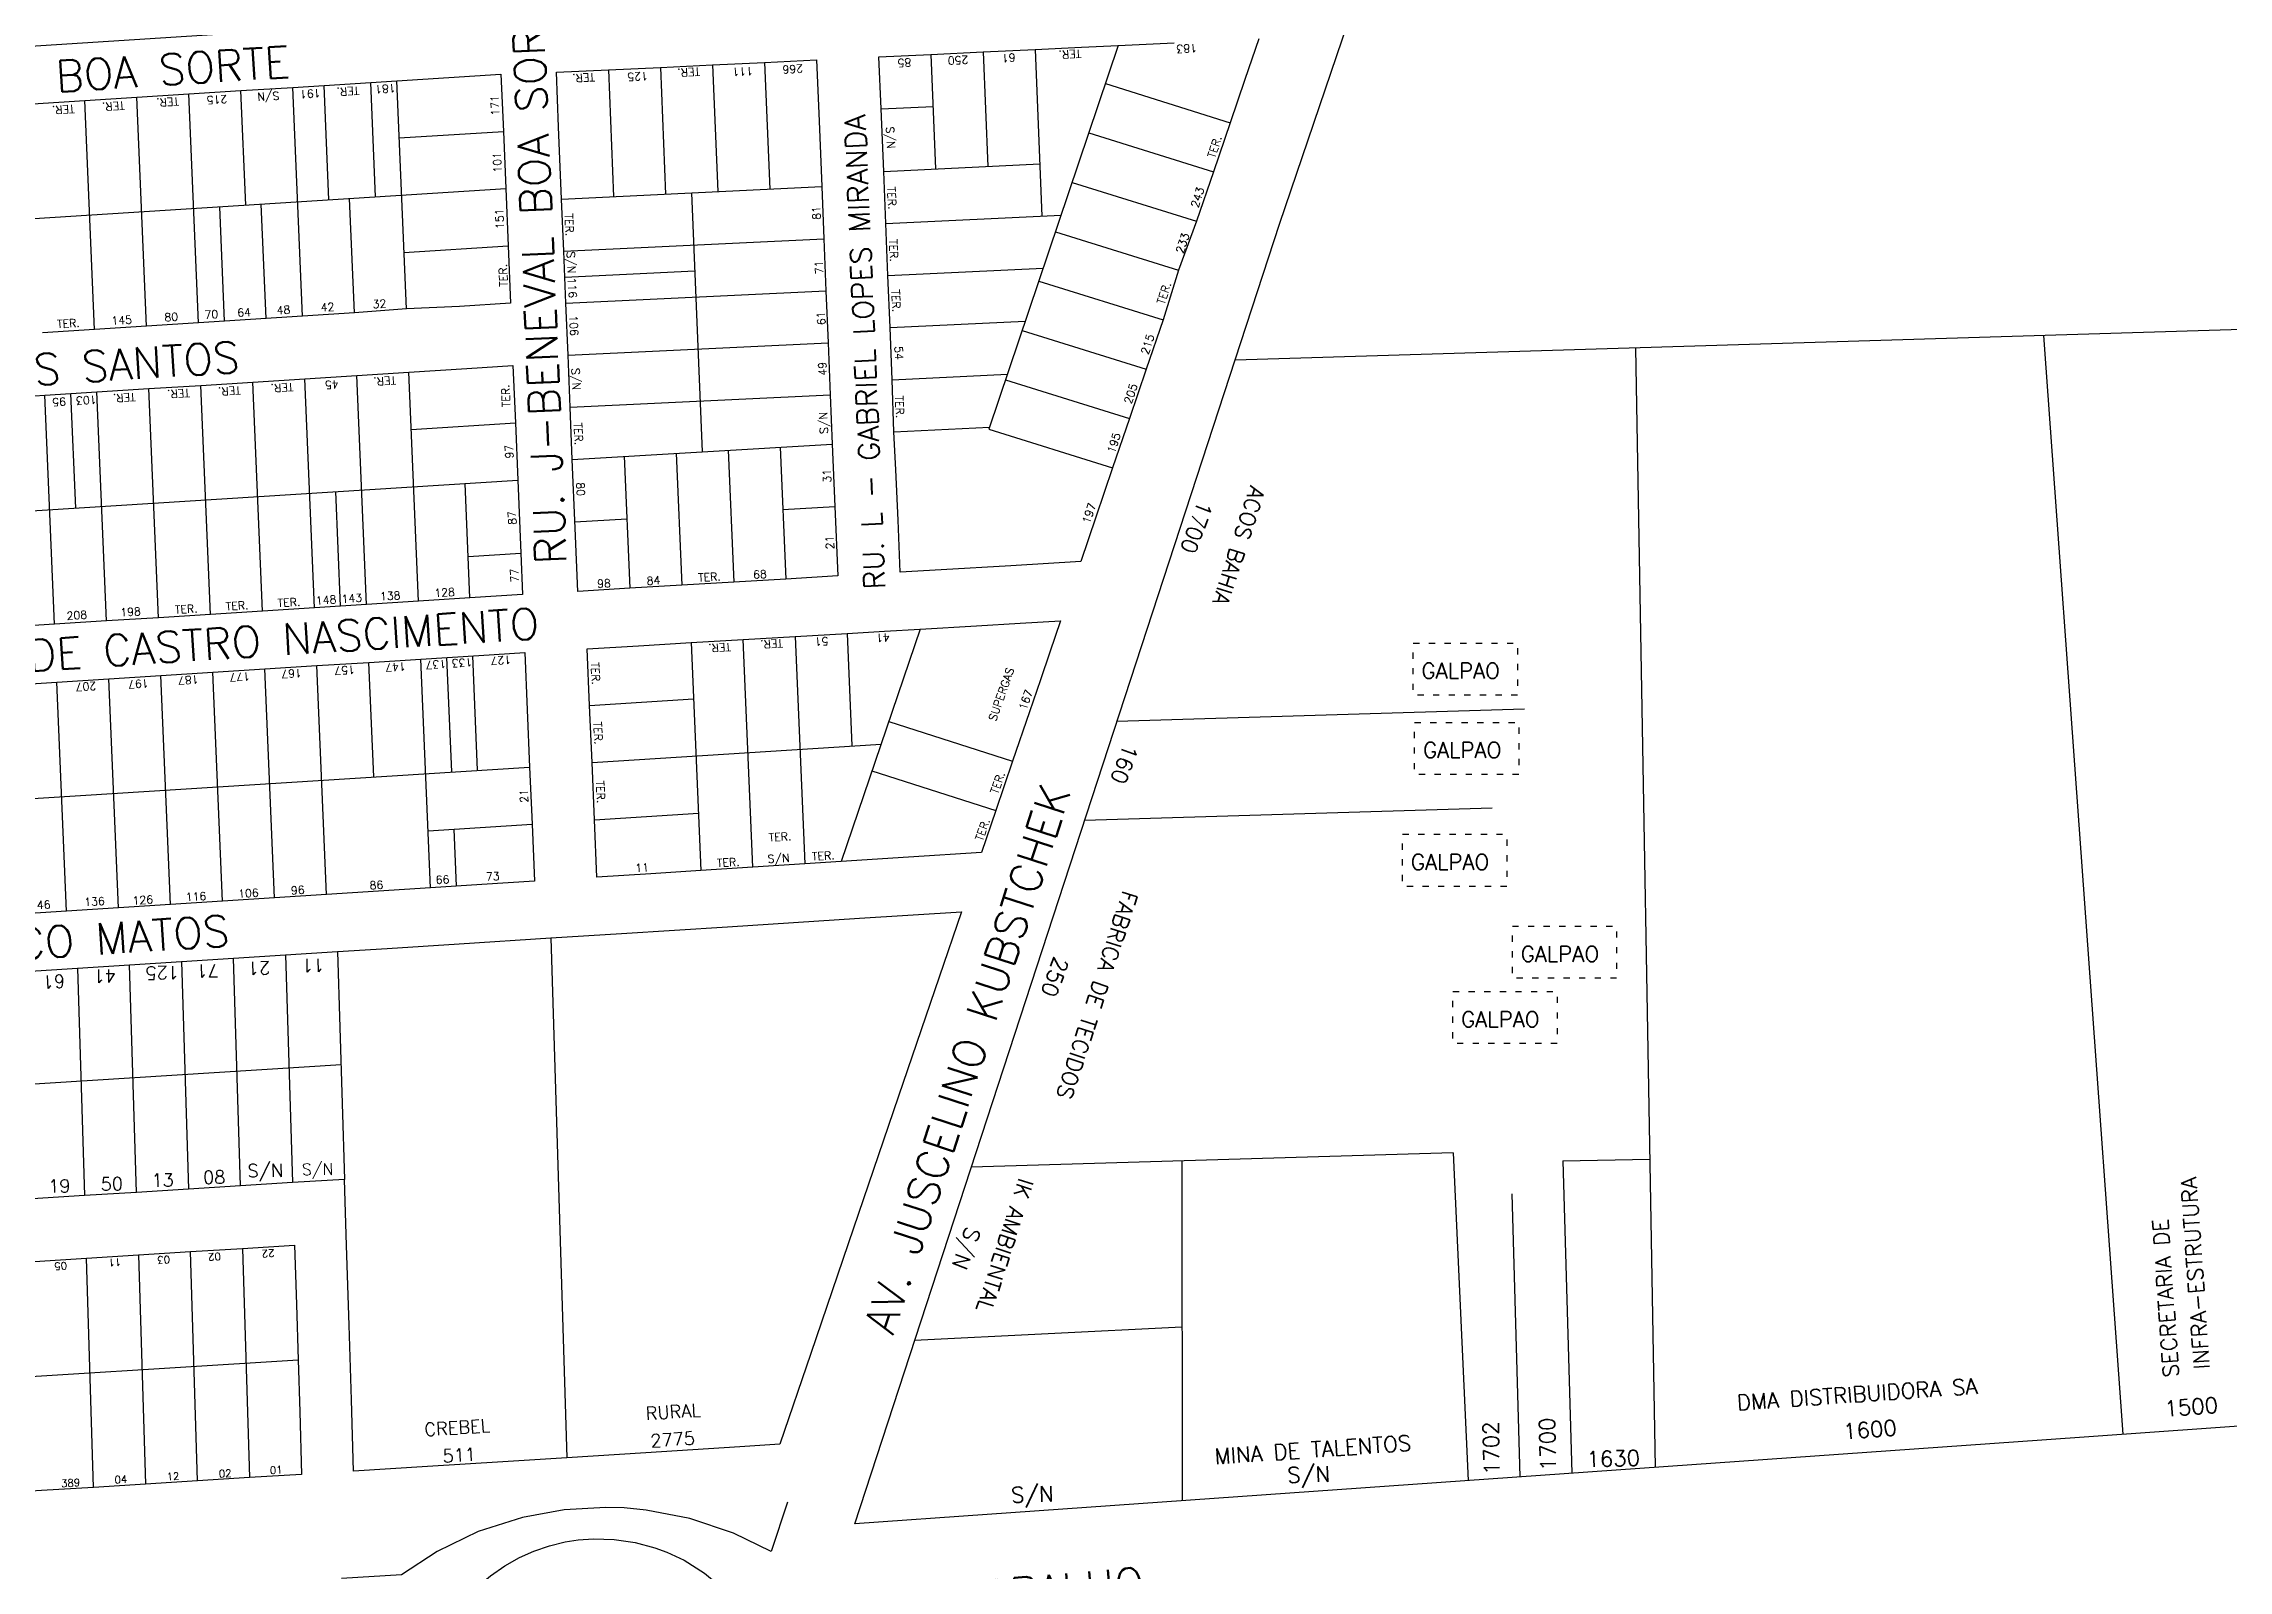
# Model space of a CAD drawing. Extents: x 714896 to 749292, y 8417558 to 8447149.
# Drawn here: x 738794.2 to 739213.5, y 8427923.2 to 8428216.2 of the extents above; entities that cross this region are included whole.
import ezdxf

# ---------------------------------------------------------------- set-up
doc = ezdxf.new("R2010")
doc.units = 0
doc.header["$MEASUREMENT"] = 0
doc.linetypes.add('ACAD_ISO03W100', pattern=[30, 12, -18])
for name, color, linetype in [('LOTE', 7, 'CONTINUOUS'), ('NUM-PORTA', 7, 'CONTINUOUS'), ('QUADRA', 6, 'CONTINUOUS'), ('TEXTO', 7, 'CONTINUOUS'), ('TEXTODERUA', 3, 'CONTINUOUS')]:
    doc.layers.add(name, color=color, linetype=linetype)
doc.styles.add('ROMANS', font='ROMANS.SHX', dxfattribs={"height": 1.5})

msp = doc.modelspace()

# ---------------------------------------------------------------- linework, layer by layer
at = {"layer": 'LOTE', "color": 7}
for p, q in [((739292.36, 8428163.6), (739022.88, 8428155.45)), ((739099.74, 8428157.77), (739103.5, 8427942.92)), ((739178.03, 8428160.14), (739193.27, 8427949.26)), ((739078.43, 8428088.43), (739000.2, 8428086.06)), ((739072.22, 8428069.42), (738993.99, 8428067.05)), ((739064.75, 8428003.31), (738972.25, 8428000.51)), ((739064.75, 8428003.31), (739067.59, 8427940.39)), ((739085.8, 8428001.77), (739087.54, 8427941.8)), ((739012.65, 8428001.73), (739012.72, 8427936.51)), ((739075.99, 8427995.42), (739077.56, 8427941.09)), ((739012.69, 8427969.8), (738961.37, 8427967.24))]:
    msp.add_line(p, q, dxfattribs=at)
for points in [[(739000.47, 8428215.83), (738975.61, 8428142.19)], [(738912.58, 8428211.64), (738913.58, 8428187.31)], [(738922.56, 8428212.12), (738923.57, 8428187.79)], [(738932.55, 8428212.59), (738933.55, 8428188.26)], [(738964.51, 8428214.12), (738965.41, 8428192.13)], [(738974.5, 8428214.59), (738975.4, 8428192.61)], [(738984.48, 8428215.07), (738985.8, 8428183.1)], [(738843.87, 8428163.85), (738842.03, 8428207.8)], [(738848.94, 8428186.2), (738848.01, 8428208.18)], [(738857.91, 8428186.77), (738856.99, 8428208.75)], [(738863.82, 8428165.26), (738861.98, 8428209.07)], [(738902.59, 8428211.16), (738903.59, 8428186.83)], [(738998, 8428208.51), (739021.94, 8428201.02)], [(738803.95, 8428161.32), (738802.11, 8428205.27)], [(738813.93, 8428161.96), (738812.09, 8428205.9)], [(738823.91, 8428162.59), (738822.07, 8428206.54)], [(738832.97, 8428185.2), (738832.05, 8428207.17)], [(738954.93, 8428203.65), (738964.92, 8428204.12)], [(738862.44, 8428198.09), (738882.43, 8428199.35)], [(738994.8, 8428199.04), (739018.72, 8428191.56)], [(738955.43, 8428191.66), (738985.39, 8428193.09)], [(738763.11, 8428180.78), (738882.88, 8428188.36)], [(738853.85, 8428164.49), (738852.93, 8428186.47)], [(738893.6, 8428186.36), (738943.54, 8428188.74)], [(738918.57, 8428187.55), (738920.62, 8428137.86)], [(738991.6, 8428189.56), (739015.5, 8428182.09)], [(738828.9, 8428162.91), (738827.98, 8428184.89)], [(738836.88, 8428163.41), (738835.96, 8428185.39)], [(738955.84, 8428181.67), (738989.48, 8428183.27)], [(738894.01, 8428176.37), (738943.95, 8428178.75)], [(738988.4, 8428180.1), (739012.04, 8428172.71)], [(738863.36, 8428176.11), (738883.33, 8428177.37)], [(738894.22, 8428171.37), (738919.19, 8428172.56)], [(738956.25, 8428171.68), (738986.04, 8428173.1)], [(738985.2, 8428170.62), (739009.05, 8428163.16)], [(738894.43, 8428166.37), (738944.36, 8428168.76)], [(738956.66, 8428161.68), (738982.61, 8428162.92)], [(738982.01, 8428161.14), (739005.82, 8428153.69)], [(738894.84, 8428156.38), (738944.77, 8428158.76)], [(738866.14, 8428109.16), (738864.29, 8428153.13)], [(738957.07, 8428151.69), (738979.17, 8428152.75)], [(738796.28, 8428104.75), (738794.43, 8428148.71)], [(738800.34, 8428127.04), (738799.42, 8428149.02)], [(738806.25, 8428105.38), (738804.4, 8428149.34)], [(738816.24, 8428106.01), (738814.39, 8428149.97)], [(738826.22, 8428106.64), (738824.37, 8428150.6)], [(738836.2, 8428107.27), (738834.35, 8428151.23)], [(738846.18, 8428107.9), (738844.33, 8428151.86)], [(738856.16, 8428108.53), (738854.31, 8428152.49)], [(738895.25, 8428146.39), (738945.19, 8428148.77)], [(738978.81, 8428151.67), (739002.6, 8428144.23)], [(738864.75, 8428142.14), (738884.73, 8428143.4)], [(738957.36, 8428141.7), (738975.74, 8428142.57)], [(738975.61, 8428142.19), (738999.37, 8428134.76)], [(738895.66, 8428136.38), (738945.57, 8428139.34)], [(738905.65, 8428136.98), (738906.69, 8428111.65)], [(738915.63, 8428137.57), (738916.67, 8428112.24)], [(738925.61, 8428138.16), (738926.65, 8428112.83)], [(738935.59, 8428138.75), (738936.64, 8428113.42)], [(738765.41, 8428124.83), (738885.19, 8428132.41)], [(738876.01, 8428109.79), (738875.09, 8428131.77)], [(738851.17, 8428108.22), (738850.25, 8428130.2)], [(738896.16, 8428124.39), (738906.14, 8428124.99)], [(738936.09, 8428126.76), (738946.07, 8428127.35)], [(738875.68, 8428117.78), (738885.77, 8428118.42)], [(738938.47, 8428102.4), (738940.29, 8428058.76)], [(738962.43, 8428103.82), (738947.28, 8428059.21)], [(738948.45, 8428102.99), (738949.35, 8428081.38)], [(738872.51, 8428076.4), (738871.59, 8428098.38)], [(738877.5, 8428076.71), (738876.58, 8428098.69)], [(738918.5, 8428101.22), (738920.33, 8428057.48)], [(738930.31, 8428058.12), (738928.49, 8428101.81)], [(738808.56, 8428050.34), (738806.72, 8428094.27)], [(738818.54, 8428050.98), (738816.7, 8428094.91)], [(738828.52, 8428051.62), (738826.68, 8428095.54)], [(738838.5, 8428052.25), (738836.66, 8428096.17)], [(738848.48, 8428052.89), (738846.64, 8428096.8)], [(738857.54, 8428075.45), (738856.62, 8428097.43)], [(738868.44, 8428054.17), (738866.6, 8428098.06)], [(738798.58, 8428049.7), (738796.74, 8428093.64)], [(738898.99, 8428089.18), (738918.95, 8428090.45)], [(738956.41, 8428086.1), (738980.19, 8428078.44)], [(738899.45, 8428078.19), (738954.93, 8428081.73)], [(738767.72, 8428069.77), (738887.48, 8428077.34)], [(738953.19, 8428076.63), (738976.97, 8428068.97)], [(738867.98, 8428065.09), (738887.94, 8428066.35)], [(738873.43, 8428054.49), (738872.97, 8428065.41)], [(738899.91, 8428067.2), (738919.87, 8428068.47)], [(738891.52, 8428044.53), (738894.61, 8427944.77)], [(738820.66, 8428040), (738822.01, 8427996.32)], [(738832, 8427996.94), (738830.64, 8428040.64)], [(738840.62, 8428041.28), (738841.98, 8427997.57)], [(738850.6, 8428041.91), (738851.96, 8427998.19)], [(738800.7, 8428038.72), (738802.05, 8427995.07)], [(738812.03, 8427995.69), (738810.68, 8428039.36)], [(738851.27, 8428020.18), (738771.01, 8428015.15)], [(738803.79, 8427939.08), (738802.43, 8427983.07)], [(738812.41, 8427983.7), (738813.77, 8427939.71)], [(738823.75, 8427940.33), (738822.39, 8427984.32)], [(738832.37, 8427984.95), (738833.73, 8427940.96)], [(738773.17, 8427959.2), (738843.03, 8427963.57)]]:
    msp.add_lwpolyline(points, dxfattribs=at)
at = {"layer": 'LOTE', "color": 7, "linetype": 'ACAD_ISO03W100', "ltscale": 0.1, "flags": 128}
for points in [[(739057.08, 8428101.14), (739077.08, 8428101.14), (739077.08, 8428091.14), (739057.08, 8428091.14), (739057.08, 8428101.14)], [(739057.35, 8428085.91), (739077.35, 8428085.91), (739077.35, 8428075.91), (739057.35, 8428075.91), (739057.35, 8428085.91)], [(739055.04, 8428064.44), (739075.04, 8428064.44), (739075.04, 8428054.44), (739055.04, 8428054.44), (739055.04, 8428064.44)], [(739076.11, 8428046.79), (739096.11, 8428046.79), (739096.11, 8428036.79), (739076.11, 8428036.79), (739076.11, 8428046.79)], [(739064.69, 8428034.25), (739084.69, 8428034.25), (739084.69, 8428024.25), (739064.69, 8428024.25), (739064.69, 8428034.25)]]:
    msp.add_lwpolyline(points, dxfattribs=at)
at = {"layer": 'LOTE', "color": 7, "flags": 128}
msp.add_lwpolyline([(739085.8, 8428001.77), (739102.46, 8428002.05)], dxfattribs=at)
at = {"layer": 'LOTE', "color": 7, "linetype": 'CONTINUOUS'}
msp.add_lwpolyline([(738936.97, 8427936.25), (738933.82, 8427926.76), (738926.63, 8427930.28), (738918.21, 8427933.11), (738909.85, 8427934.73), (738905.65, 8427935.12), (738902.11, 8427935.24), (738894.1, 8427934.78), (738886.1, 8427933.32), (738877.61, 8427930.58), (738869.75, 8427926.79), (738862.9, 8427922.32), (738851.38, 8427921.59), (738851.38, 8427921.59)], dxfattribs=at)
at = {"layer": 'QUADRA', "color": 6, "linetype": 'CONTINUOUS'}
msp.add_lwpolyline([(739336.34, 8427959.37), (739177.74, 8427948.17), (738975.29, 8427933.87), (738949.88, 8427932.08), (739031.41, 8428181.54), (739076.45, 8428314.14), (739131.46, 8428476.51), (739138.23, 8428499.44), (739141.64, 8428510.56), (739143.36, 8428512.71), (739144.97, 8428513.63), (739147.61, 8428513.76), (739151.1, 8428512.25), (739157.87, 8428509.33), (739193.31, 8428491.08), (739214.62, 8428478.57)], dxfattribs=at)
at = {"layer": 'QUADRA', "color": 6}
for points in [[(738790.81, 8428236.63), (738800.79, 8428237.26), (738810.77, 8428237.9), (738820.75, 8428238.53), (738830.73, 8428239.16), (738840.71, 8428239.79), (738850.69, 8428240.42), (738860.67, 8428241.05), (738870.65, 8428241.68), (738880.63, 8428242.31), (738880.85, 8428237.03), (738881.13, 8428230.08), (738881.49, 8428221.33), (738881.52, 8428221.33), (738871.51, 8428220.7), (738861.53, 8428220.07), (738851.55, 8428219.44), (738841.57, 8428218.81), (738831.59, 8428218.18), (738821.61, 8428217.54), (738811.63, 8428216.91), (738801.65, 8428216.28), (738791.67, 8428215.65)], [(739027.43, 8428217.12), (739024.77, 8428209.31), (739021.94, 8428201.02), (739018.72, 8428191.56), (739015.5, 8428182.09), (739012.04, 8428172.71), (739009.05, 8428163.16), (739005.82, 8428153.69), (739002.6, 8428144.23), (738999.37, 8428134.76), (738996.15, 8428125.3), (738993.25, 8428116.78), (738993.25, 8428116.78), (738979.84, 8428115.98), (738966.49, 8428115.19), (738958.6, 8428114.72), (738958.19, 8428124.73), (738957.79, 8428134.38), (738957.36, 8428141.7), (738957.07, 8428151.69), (738956.66, 8428161.68), (738956.25, 8428171.68), (738955.84, 8428181.67), (738955.43, 8428191.66), (738954.93, 8428203.65), (738954.52, 8428213.64), (738964.51, 8428214.12), (738974.5, 8428214.59), (738984.48, 8428215.07), (738993.43, 8428215.5), (739000.47, 8428215.83), (739011.16, 8428216.34)], [(738792.13, 8428204.63), (738802.11, 8428205.27), (738812.09, 8428205.9), (738822.07, 8428206.54), (738832.05, 8428207.17), (738842.03, 8428207.8), (738848.01, 8428208.18), (738856.99, 8428208.75), (738861.98, 8428209.07), (738881.97, 8428210.34), (738882.43, 8428199.35), (738882.88, 8428188.36), (738883.33, 8428177.37), (738883.79, 8428166.38), (738874.01, 8428165.76), (738863.82, 8428165.26), (738853.85, 8428164.49), (738843.87, 8428163.85), (738828.9, 8428162.91), (738823.91, 8428162.59), (738813.93, 8428161.96), (738803.95, 8428161.32), (738793.97, 8428160.7)], [(738784.45, 8428148.08), (738794.43, 8428148.71), (738804.4, 8428149.34), (738814.39, 8428149.97), (738824.37, 8428150.6), (738834.35, 8428151.23), (738844.33, 8428151.86), (738854.31, 8428152.49), (738864.29, 8428153.13), (738875.44, 8428153.83), (738884.28, 8428154.39), (738884.73, 8428143.4), (738885.19, 8428132.41), (738885.77, 8428118.42), (738886.09, 8428110.43), (738876.01, 8428109.79), (738866.14, 8428109.16), (738856.16, 8428108.53), (738846.18, 8428107.9), (738836.2, 8428107.27), (738826.22, 8428106.64), (738816.24, 8428106.01), (738806.25, 8428105.38), (738796.28, 8428104.75), (738786.3, 8428104.11)], [(738786.76, 8428093.01), (738796.74, 8428093.64), (738806.72, 8428094.27), (738816.7, 8428094.91), (738826.68, 8428095.54), (738836.66, 8428096.17), (738846.64, 8428096.8), (738856.62, 8428097.43), (738866.6, 8428098.06), (738877.71, 8428098.77), (738886.56, 8428099.32), (738887.02, 8428088.33), (738887.48, 8428077.34), (738887.94, 8428066.35), (738888.4, 8428055.44), (738878.31, 8428054.8), (738868.44, 8428054.17), (738858.46, 8428053.53), (738848.48, 8428052.89), (738838.5, 8428052.25), (738828.52, 8428051.62), (738818.54, 8428050.98), (738808.56, 8428050.34), (738798.58, 8428049.7), (738788.6, 8428049.06)], [(738790.72, 8428038.09), (738800.7, 8428038.72), (738810.68, 8428039.36), (738820.66, 8428040), (738830.64, 8428040.64), (738840.62, 8428041.28), (738850.6, 8428041.91), (738860.15, 8428042.53), (738873.93, 8428043.41), (738891.52, 8428044.53), (738905.11, 8428045.4), (738925.44, 8428046.7), (738950.76, 8428048.32), (738970.36, 8428049.57), (738966.09, 8428037.03), (738958.3, 8428014.19), (738948.63, 8427985.8), (738941.47, 8427964.77), (738935.53, 8427947.34), (738935.53, 8427947.34), (738927.81, 8427946.85), (738909.77, 8427945.72), (738894.61, 8427944.77), (738882.36, 8427944.01), (738867.84, 8427943.1), (738853.69, 8427942.21), (738853.27, 8427955.91), (738852.83, 8427970.19), (738852.35, 8427985.5), (738851.96, 8427998.19), (738841.98, 8427997.57), (738832, 8427996.94), (738822.01, 8427996.32), (738812.03, 8427995.69), (738802.05, 8427995.07), (738792.07, 8427994.44)]]:
    msp.add_lwpolyline(points, dxfattribs=at)
for points in [[(738892.6, 8428210.69), (738902.59, 8428211.16), (738912.58, 8428211.64), (738922.56, 8428212.12), (738932.55, 8428212.59), (738942.53, 8428213.07), (738943.02, 8428201.3), (738943.54, 8428188.74), (738943.95, 8428178.75), (738944.36, 8428168.76), (738944.77, 8428158.76), (738945.19, 8428148.77), (738945.57, 8428139.34), (738946.07, 8428127.35), (738946.62, 8428114.01), (738936.64, 8428113.42), (738926.65, 8428112.83), (738916.67, 8428112.24), (738906.69, 8428111.65), (738896.71, 8428111.06), (738896.21, 8428123.19), (738895.66, 8428136.38), (738895.25, 8428146.39), (738894.84, 8428156.38), (738894.43, 8428166.37), (738894.01, 8428176.37), (738893.6, 8428186.36), (738893.03, 8428200.25), (738892.6, 8428210.69)], [(738974.22, 8428060.93), (738960.2, 8428060.03), (738947.28, 8428059.21), (738940.29, 8428058.76), (738930.31, 8428058.12), (738920.33, 8428057.48), (738910.71, 8428056.87), (738900.38, 8428056.21), (738899.91, 8428067.2), (738899.45, 8428078.19), (738898.99, 8428089.18), (738898.54, 8428100.03), (738908.38, 8428100.62), (738918.5, 8428101.22), (738928.49, 8428101.81), (738938.47, 8428102.4), (738948.45, 8428102.99), (738955.59, 8428103.42), (738962.43, 8428103.82), (738973.28, 8428104.46), (738981.63, 8428104.96), (738989.38, 8428105.42), (738987.33, 8428099.39), (738985.51, 8428094.05), (738983.41, 8428087.91), (738980.19, 8428078.44), (738976.97, 8428068.97), (738974.22, 8428060.93)], [(738843.71, 8427941.58), (738833.73, 8427940.96), (738823.75, 8427940.33), (738813.77, 8427939.71), (738803.79, 8427939.08), (738793.81, 8427938.46), (738783.83, 8427937.83), (738773.85, 8427937.21), (738773.53, 8427947.46), (738773.17, 8427959.2), (738772.88, 8427968.59), (738772.48, 8427981.19), (738782.47, 8427981.82), (738792.45, 8427982.45), (738802.43, 8427983.07), (738812.41, 8427983.7), (738822.39, 8427984.32), (738832.37, 8427984.95), (738842.35, 8427985.57), (738842.7, 8427974.19), (738843.03, 8427963.57), (738843.34, 8427953.55), (738843.71, 8427941.58)], [(738874.83, 8427917.24), (738877.24, 8427919.78), (738879.94, 8427922.1), (738882.7, 8427924.03), (738885.56, 8427925.63), (738888.26, 8427926.84), (738891.3, 8427927.88), (738894.27, 8427928.6), (738896.8, 8427928.99), (738899.74, 8427929.21), (738903.72, 8427929.1), (738907.75, 8427928.52), (738911.53, 8427927.5), (738913.82, 8427926.65), (738917.12, 8427925.08), (738921.05, 8427922.58), (738924.08, 8427920.08), (738874.83, 8427917.24)]]:
    msp.add_lwpolyline(points, close=True, dxfattribs=at)

# ---------------------------------------------------------------- texts
at = {"layer": 'NUM-PORTA', "style": 'ROMANS'}
for s, height, rotation, p in [('183', 1.536, 183.114, (739015.52, 8428216.12)), ('S/N', 1.536, 183.6574, (738839.38, 8428206.98)), ('191', 1.536, 183.6574, (738847.28, 8428207.48)), ('181', 1.536, 183.6574, (738861.71, 8428208.43)), ('215', 1.536, 183.6574, (738829.39, 8428206.34)), ('171', 1.536, 92.4002, (738881.66, 8428202.4)), ('101', 1.536, 92.4002, (738882.11, 8428191.46)), ('243', 1.536, 71.8781, (739015.8, 8428184.58)), ('151', 1.536, 92.4002, (738882.56, 8428180.63)), ('81', 1.536, 93.114, (738943.36, 8428182.42)), ('233', 1.536, 71.8781, (739012.93, 8428175.78)), ('S/N', 1.536, 273.114, (738894.59, 8428176.27)), ('116', 1.536, 273.114, (738894.79, 8428171.27)), ('64', 1.536, 3.6574, (738831.4, 8428163.75)), ('48', 1.536, 3.6574, (738838.96, 8428164.23)), ('42', 1.536, 3.6574, (738847.4, 8428164.76)), ('32', 1.536, 3.6574, (738857.38, 8428165.39)), ('145', 1.536, 3.6574, (738807.25, 8428162.22)), ('80', 1.536, 3.6574, (738817.42, 8428162.87)), ('70', 1.536, 3.6574, (738825.12, 8428163.35)), ('106', 1.536, 273.114, (738895.09, 8428164)), ('54', 1.536, 273.114, (738957.51, 8428158.09)), ('215', 1.536, 71.8781, (739006.21, 8428156.37)), ('S/N', 1.536, 273.114, (738895.51, 8428153.88)), ('103', 1.536, 183.6574, (738804.3, 8428148.65)), ('45', 1.536, 183.6574, (738850.79, 8428151.6)), ('205', 1.536, 71.8781, (739002.97, 8428146.9)), ('95', 1.536, 183.6574, (738798.42, 8428148.28)), ('195', 1.536, 71.8781, (738999.74, 8428137.44)), ('97', 1.536, 92.4002, (738884.37, 8428136.59)), ('80', 1.536, 273.114, (738896.42, 8428131.95)), ('1700', 3, 249.7784, (739015.85, 8428128.72)), ('68', 1.536, 3.114, (738930.41, 8428113.51)), ('98', 1.536, 3.114, (738900.47, 8428111.74)), ('84', 1.536, 3.114, (738909.98, 8428112.3)), ('208', 1.536, 3.6574, (738798.64, 8428105.58)), ('198', 1.536, 3.6574, (738808.95, 8428106.23)), ('41', 1.536, 183.114, (738956.58, 8428102.99)), ('51', 1.536, 183.114, (738944.79, 8428102.29)), ('197', 1.536, 183.6574, (738814.3, 8428094.21)), ('160', 3, 249.7784, (739001.58, 8428082.05)), ('21', 1.536, 92.4002, (738887.19, 8428070.51)), ('S/N', 1.536, 3.114, (738933.19, 8428058.93)), ('66', 1.536, 2.4002, (738869.48, 8428054.92)), ('73', 1.536, 2.4002, (738879.11, 8428055.54)), ('11', 1.536, 3.114, (738907.79, 8428057.21)), ('250', 3, 249.7784, (738988.22, 8428041.17)), ('S/N', 3, 249.7784, (738971.28, 8427989.33)), ('1700', 3, 91.6379, (739084.52, 8427942.24)), ('1702', 3, 91.6379, (739073.7, 8427941.48)), ('S/N', 3, 1.6379, (739032.95, 8427939.94)), ('1630', 3, 1.6379, (739090.37, 8427942.97)), ('S/N', 3, 1.6379, (738979.9, 8427936.12))]:
    msp.add_text(s, height=height, rotation=rotation, dxfattribs=at).set_placement(p)
at = {"layer": 'NUM-PORTA', "color": 7, "style": 'ROMANS'}
for s, height, rotation, p in [('111', 1.536, 183.114, (738930.31, 8428211.73)), ('266', 1.536, 183.114, (738939.91, 8428212.19)), ('85', 1.536, 183.114, (738960.68, 8428213.36)), ('250', 1.536, 183.114, (738971.64, 8428213.88)), ('61', 1.536, 183.114, (738980.7, 8428214.31)), ('125', 1.536, 183.114, (738910.14, 8428210.77)), ('S/N', 1.536, 273.114, (738955.86, 8428200.22)), ('71', 1.536, 93.114, (738943.86, 8428171.98)), ('61', 1.536, 93.114, (738944.27, 8428162.2)), ('49', 1.536, 93.114, (738944.53, 8428152.5)), ('S/N', 1.536, 93.114, (738944.77, 8428141.32)), ('31', 1.536, 93.114, (738945.38, 8428131.96)), ('197', 1.536, 71.8781, (738994.98, 8428123.93)), ('87', 1.536, 93.6574, (738884.97, 8428123.88)), ('21', 1.536, 93.114, (738945.91, 8428119.17)), ('77', 1.536, 93.6574, (738885.42, 8428112.83)), ('138', 1.536, 3.6574, (738858.79, 8428109.3)), ('128', 1.536, 3.6574, (738869.23, 8428109.96)), ('148', 1.536, 3.6574, (738846.48, 8428108.52)), ('143', 1.536, 3.6574, (738851.42, 8428108.83)), ('133', 1.536, 183.6574, (738876.43, 8428098.25)), ('127', 1.536, 183.6574, (738883.87, 8428098.72)), ('187', 1.536, 183.6574, (738823.87, 8428094.93)), ('177', 1.536, 183.6574, (738833.74, 8428095.55)), ('167', 1.536, 183.6574, (738843.7, 8428096.18)), ('157', 1.536, 183.6574, (738853.89, 8428096.83)), ('147', 1.536, 183.6574, (738863.66, 8428097.44)), ('137', 1.536, 183.6574, (738871.41, 8428097.93)), ('207', 1.536, 183.6574, (738804.23, 8428093.68)), ('167', 1.536, 70.6559, (738982.77, 8428088.12)), ('136', 1.536, 3.6574, (738802.03, 8428050.64)), ('126', 1.536, 3.6574, (738811.3, 8428050.93)), ('116', 1.536, 3.6574, (738821.51, 8428051.59)), ('106', 1.536, 3.6574, (738831.57, 8428052.23)), ('96', 1.536, 3.6574, (738841.7, 8428052.87)), ('86', 1.536, 3.6574, (738856.8, 8428053.84)), ('146', 1.536, 3.6574, (738791.62, 8428049.97)), ('71', 2.5, 181.0743, (738827.83, 8428039.51)), ('21', 2.5, 181.0743, (738837.69, 8428040.01)), ('11', 2.5, 181.0743, (738848.07, 8428040.56)), ('61', 2.5, 183.6341, (738798.22, 8428037.54)), ('41', 2.5, 181.0743, (738808.08, 8428038.51)), ('125', 2.5, 181.0743, (738820.15, 8428039.15)), ('19', 2.5, 1.0743, (738795.08, 8427995.64)), ('50', 2.5, 1.0743, (738805.16, 8427996.05)), ('13', 2.5, 1.0743, (738814.9, 8427996.77)), ('08', 2.5, 1.0743, (738824.81, 8427997.33)), ('S/N', 2.5, 1.0743, (738833.33, 8427998.59)), ('S/N', 2.2, 1.0743, (738843.79, 8427998.99)), ('05', 1.422, 183.3803, (738798.64, 8427982.36)), ('11', 1.422, 183.379, (738809.04, 8427983.07)), ('03', 1.423, 183.3669, (738818.41, 8427983.54)), ('02', 1.423, 183.365, (738828.16, 8427984.13)), ('22', 1.43, 183.3223, (738838.47, 8427984.77)), ('1500', 3, 4.4134, (739201.4, 8427952.65)), ('1600', 3, 4.4134, (739139.73, 8427948.29)), ('2775', 2.5, 3.7985, (738910.72, 8427946.75)), ('01', 1.421, 3.3999, (738837.66, 8427941.65)), ('511', 2.5, 3.5428, (738870.83, 8427943.82)), ('389', 1.414, 3.4197, (738797.6, 8427939.11)), ('04', 1.414, 3.415, (738807.85, 8427939.82)), ('12', 1.414, 3.411, (738817.85, 8427940.43)), ('02', 1.416, 3.4093, (738827.86, 8427940.97))]:
    msp.add_text(s, height=height, rotation=rotation, dxfattribs=at).set_placement(p)
at = {"layer": 'TEXTO', "style": 'ROMANS'}
for s, height, rotation, p in [('TER.', 1.536, 183.114, (738920.14, 8428211.61)), ('TER.', 1.536, 183.114, (738993.3, 8428215.06)), ('TER.', 1.536, 183.6574, (738854.7, 8428207.96)), ('TER.', 1.536, 183.114, (738899.95, 8428210.55)), ('TER.', 1.536, 183.6574, (738800.07, 8428204.46)), ('TER.', 1.536, 183.6574, (738809.68, 8428205.1)), ('TER.', 1.536, 183.6574, (738820.1, 8428205.9)), ('TER.', 1.536, 71.8781, (739019, 8428194.09)), ('TER.', 1.536, 273.114, (738956.12, 8428188.69)), ('TER.', 1.536, 273.114, (738894.2, 8428183.54)), ('TER.', 1.536, 273.114, (738956.46, 8428178.62)), ('TER.', 1.536, 92.4002, (738883.26, 8428169.57)), ('TER.', 1.536, 71.8781, (739009.3, 8428166)), ('TER.', 1.536, 273.114, (738956.92, 8428168.96)), ('TER.', 1.536, 3.6574, (738796.83, 8428161.58)), ('TER.', 1.536, 183.6574, (738811.77, 8428149.16)), ('TER.', 1.536, 183.6574, (738822.19, 8428149.96)), ('TER.', 1.536, 183.6574, (738831.97, 8428150.44)), ('TER.', 1.536, 183.6574, (738842.07, 8428151.08)), ('TER.', 1.536, 183.6574, (738861.78, 8428152.36)), ('TER.', 1.536, 92.4002, (738883.75, 8428146.46)), ('TER.', 1.536, 273.114, (738957.61, 8428148.6)), ('TER.', 1.536, 273.114, (738895.95, 8428143.42)), ('ACOS BAHIA', 3, 252.0086, (739025.84, 8428131.51)), ('TER.', 1.536, 3.114, (738919.87, 8428112.93)), ('TER.', 1.536, 3.6574, (738819.44, 8428106.76)), ('TER.', 1.536, 3.6574, (738829.21, 8428107.4)), ('TER.', 1.536, 3.6574, (738839.15, 8428108.04)), ('TER.', 1.536, 183.114, (738926.06, 8428101.16)), ('TER.', 1.536, 183.114, (738936.03, 8428101.89)), ('TER.', 1.536, 273.114, (738899.24, 8428097.42)), ('SUPERGAS', 1.536, 70.6559, (738976.97, 8428086.03)), ('TER.', 1.536, 273.114, (738899.73, 8428086)), ('TER.', 1.536, 273.114, (738900.21, 8428074.7)), ('TER.', 1.536, 70.6559, (738977.33, 8428072.02)), ('TER.', 1.536, 3.114, (738933.41, 8428063.07)), ('TER.', 1.536, 70.6559, (738974.41, 8428063.03)), ('TER.', 1.536, 3.114, (738941.72, 8428059.41)), ('TER.', 1.536, 3.114, (738923.47, 8428058.15)), ('FABRICA DE TECIDOS', 3, 252.0086, (739001.39, 8428053.84)), ('IK AMBIENTAL', 3, 252.0086, (738981.43, 8427998.67)), ('INFRA-ESTRUTURA', 3, 94.0087, (739209.96, 8427961.84)), (' SECRETARIA DE ', 3, 94.0087, (739204.21, 8427958.25)), ('DMA DISTRIBUIDORA SA', 3, 4.0087, (739119.31, 8427953.83)), ('CREBEL', 2.5, 3.7985, (738867.33, 8427948.9)), ('RURAL', 2.5, 3.7985, (738909.81, 8427952)), ('MINA DE TALENTOS', 3, 4.0087, (739019.07, 8427943.5))]:
    msp.add_text(s, height=height, rotation=rotation, dxfattribs=at).set_placement(p)
for p in [(739058.68, 8428094.32), (739058.95, 8428079.1), (739056.64, 8428057.62), (739077.71, 8428039.97), (739066.28, 8428027.43)]:
    msp.add_text('GALPAO', height=3, dxfattribs=at).set_placement(p)
at = {"layer": 'TEXTODERUA', "style": 'ROMANS'}
for s, height, rotation, p in [('RU. J-BENEVAL BOA SORTE', 6, 92.4037, (738894.56, 8428116.31)), ('RU. E - BENEVAL BOA SORTE', 6, 3.6502, (738720.75, 8428202.03)), ('RU. L - GABRIEL LOPES MIRANDA', 4, 92.4037, (738955.72, 8428111.57)), ('RU. D - SINVAL NEVES DOS SANTOS', 6, 3.6502, (738683.66, 8428143.64)), ('RU. C - GILMAR DE CASTRO NASCIMENTO', 6, 3.6502, (738721.38, 8428091.23)), ('AV. JUSCELINO KUBSTCHEK ', 6, 71.9121, (738957.26, 8427968.13)), ('RU. B - RENAN GOMES FRANCO MATOS', 6, 3.6502, (738669.38, 8428032.71)), ('AV. GOV. NILO COELHO / AV. DO TRABALHO', 6, 4.8565, (738829.58, 8427902.88))]:
    msp.add_text(s, height=height, rotation=rotation, dxfattribs=at).set_placement(p)

doc.saveas('drawing.dxf')
